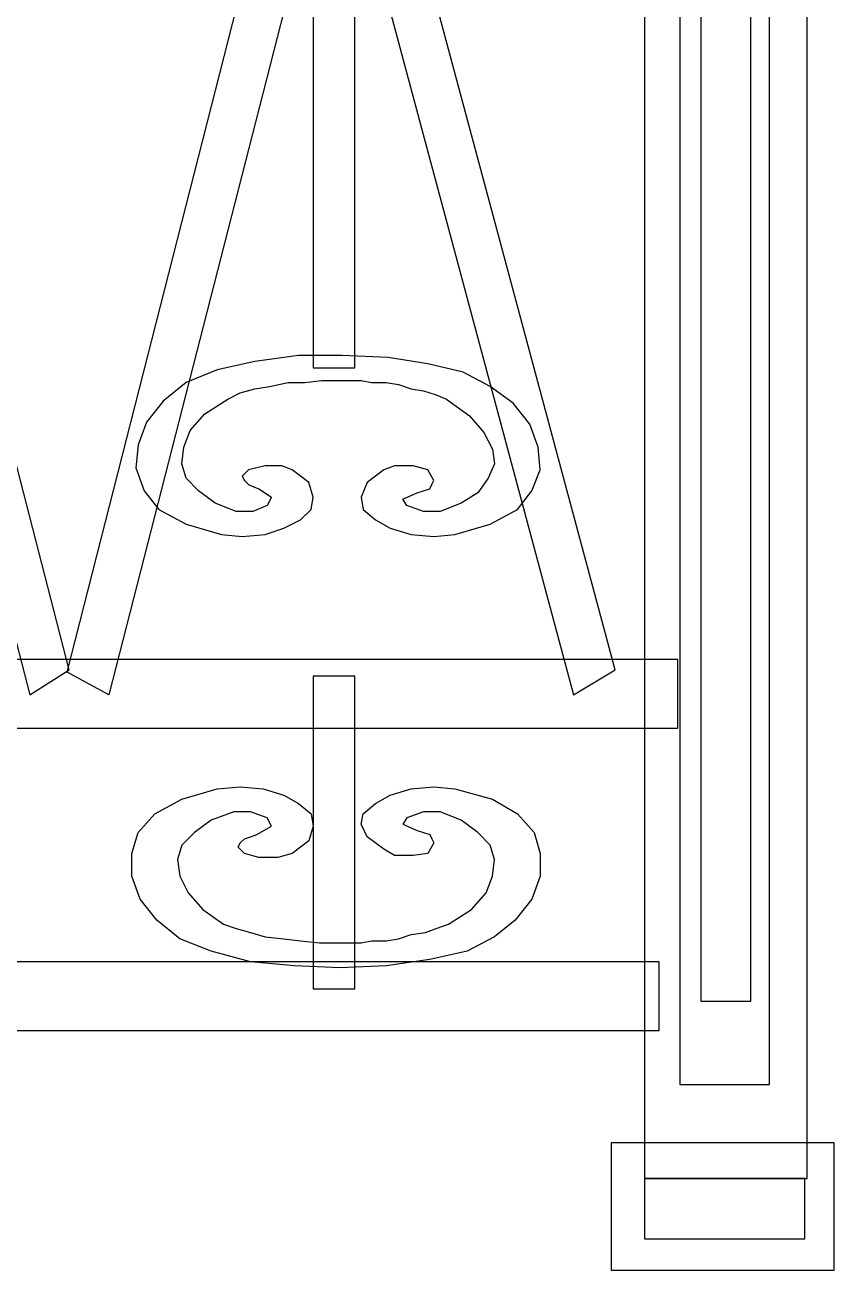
# Model space of a CAD drawing. Header units: centimetres. Extents: x -63 to 58, y -76 to 38.
# Drawn here: x 27.31 to 58.22, y -76.34 to -28.78 of the extents above; entities that cross this region are included whole.
import ezdxf

# ---------------------------------------------------------------- set-up
doc = ezdxf.new("R2010")
doc.units = ezdxf.units.CM
doc.header["$MEASUREMENT"] = 0
doc.layers.add('layer 1', color=7, linetype='Continuous')

msp = doc.modelspace()

# ---------------------------------------------------------------- linework, layer by layer
at = {"layer": 'layer 1', "color": 108}
for points, knots in [([(50.97342, 33.57757), (50.97342, 33.57757), (57.18149, 33.57757), (57.18149, 33.57757), (57.18149, 33.57757), (57.18149, 33.57757), (57.18149, -72.83518), (57.18149, -72.83518), (57.18149, -72.83518), (57.18149, -72.83518), (50.97342, -72.83518), (50.97342, -72.83518), (50.97342, -72.83518), (50.97342, -72.83518), (50.97342, 33.57757), (50.97342, 33.57757)], [0, 0, 0, 0, 0.25, 0.25, 0.25, 0.25, 0.5, 0.5, 0.5, 0.5, 0.75, 0.75, 0.75, 0.75, 1, 1, 1, 1]), ([(8.47199, 19.33084), (8.47199, 19.33084), (10.06381, 20.20634), (10.06381, 20.20634), (10.06381, 20.20634), (10.06381, 20.20634), (29.00639, -53.41505), (29.00639, -53.41505), (29.00639, -53.41505), (29.00639, -53.41505), (27.49417, -54.37014), (27.49417, -54.37014), (27.49417, -54.37014), (27.49417, -54.37014), (8.47199, 19.33084), (8.47199, 19.33084)], [0, 0, 0, 0, 0.25, 0.25, 0.25, 0.25, 0.5, 0.5, 0.5, 0.5, 0.75, 0.75, 0.75, 0.75, 1, 1, 1, 1]), ([(49.38161, 19.33084), (49.38161, 19.33084), (47.7102, 20.20634), (47.7102, 20.20634), (47.7102, 20.20634), (47.7102, 20.20634), (28.9268, -53.49464), (28.9268, -53.49464), (28.9268, -53.49464), (28.9268, -53.49464), (30.51861, -54.37014), (30.51861, -54.37014), (30.51861, -54.37014), (30.51861, -54.37014), (49.38161, 19.33084), (49.38161, 19.33084)], [0, 0, 0, 0, 0.25, 0.25, 0.25, 0.25, 0.5, 0.5, 0.5, 0.5, 0.75, 0.75, 0.75, 0.75, 1, 1, 1, 1]), ([(28.60844, 18.93289), (28.60844, 18.93289), (27.01662, 19.80839), (27.01662, 19.80839), (27.01662, 19.80839), (27.01662, 19.80839), (7.91486, -53.73341), (7.91486, -53.73341), (7.91486, -53.73341), (7.91486, -53.73341), (9.58626, -54.76809), (9.58626, -54.76809), (9.58626, -54.76809), (9.58626, -54.76809), (28.60844, 18.93289), (28.60844, 18.93289)], [0, 0, 0, 0, 0.25, 0.25, 0.25, 0.25, 0.5, 0.5, 0.5, 0.5, 0.75, 0.75, 0.75, 0.75, 1, 1, 1, 1]), ([(28.60844, 18.93289), (28.60844, 18.93289), (30.20025, 19.80839), (30.20025, 19.80839), (30.20025, 19.80839), (30.20025, 19.80839), (49.85915, -53.41505), (49.85915, -53.41505), (49.85915, -53.41505), (49.85915, -53.41505), (48.26734, -54.37014), (48.26734, -54.37014), (48.26734, -54.37014), (48.26734, -54.37014), (28.60844, 18.93289), (28.60844, 18.93289)], [0, 0, 0, 0, 0.25, 0.25, 0.25, 0.25, 0.5, 0.5, 0.5, 0.5, 0.75, 0.75, 0.75, 0.75, 1, 1, 1, 1]), ([(38.3185, -18.87269), (38.3185, -18.87269), (39.91031, -18.87269), (39.91031, -18.87269), (39.91031, -18.87269), (39.91031, -18.87269), (39.91031, -41.8744), (39.91031, -41.8744), (39.91031, -41.8744), (39.91031, -41.8744), (38.3185, -41.8744), (38.3185, -41.8744), (38.3185, -41.8744), (38.3185, -41.8744), (38.3185, -18.87269), (38.3185, -18.87269)], [0, 0, 0, 0, 0.25, 0.25, 0.25, 0.25, 0.5, 0.5, 0.5, 0.5, 0.75, 0.75, 0.75, 0.75, 1, 1, 1, 1]), ([(45.08371, -42.59071), (45.08371, -42.59071), (45.95921, -43.22744), (45.95921, -43.22744), (45.95921, -43.22744), (45.95921, -43.22744), (46.59593, -44.02335), (46.59593, -44.02335), (46.59593, -44.02335), (46.59593, -44.02335), (46.91429, -44.89884), (46.91429, -44.89884), (46.91429, -44.89884), (46.91429, -44.89884), (46.99388, -45.77434), (46.99388, -45.77434), (46.99388, -45.77434), (46.99388, -45.77434), (46.67552, -46.57025), (46.67552, -46.57025), (46.67552, -46.57025), (46.67552, -46.57025), (46.11839, -47.28656), (46.11839, -47.28656), (46.11839, -47.28656), (46.11839, -47.28656), (45.08371, -47.8437), (45.08371, -47.8437), (45.08371, -47.8437), (45.08371, -47.8437), (43.73067, -48.24165), (43.73067, -48.24165), (43.73067, -48.24165), (43.73067, -48.24165), (42.93476, -48.32124), (42.93476, -48.32124), (42.93476, -48.32124), (42.93476, -48.32124), (42.05926, -48.24165), (42.05926, -48.24165), (42.05926, -48.24165), (42.05926, -48.24165), (41.26336, -48.00288), (41.26336, -48.00288), (41.26336, -48.00288), (41.26336, -48.00288), (40.70622, -47.68452), (40.70622, -47.68452), (40.70622, -47.68452), (40.70622, -47.68452), (40.22868, -47.28656), (40.22868, -47.28656), (40.22868, -47.28656), (40.22868, -47.28656), (40.14909, -46.80902), (40.14909, -46.80902), (40.14909, -46.80902), (40.14909, -46.80902), (40.38786, -46.25189), (40.38786, -46.25189), (40.38786, -46.25189), (40.38786, -46.25189), (41.02458, -45.77434), (41.02458, -45.77434), (41.02458, -45.77434), (41.02458, -45.77434), (41.42254, -45.61516), (41.42254, -45.61516), (41.42254, -45.61516), (41.42254, -45.61516), (42.13885, -45.61516), (42.13885, -45.61516), (42.13885, -45.61516), (42.13885, -45.61516), (42.69599, -45.77434), (42.69599, -45.77434), (42.69599, -45.77434), (42.69599, -45.77434), (42.93476, -46.1723), (42.93476, -46.1723), (42.93476, -46.1723), (42.93476, -46.1723), (42.85517, -46.33148), (42.85517, -46.33148), (42.85517, -46.33148), (42.85517, -46.33148), (42.77558, -46.49066), (42.77558, -46.49066), (42.77558, -46.49066), (42.77558, -46.49066), (42.53681, -46.57025), (42.53681, -46.57025), (42.53681, -46.57025), (42.53681, -46.57025), (42.29803, -46.64984), (42.29803, -46.64984), (42.29803, -46.64984), (42.29803, -46.64984), (41.7409, -46.88861), (41.7409, -46.88861), (41.7409, -46.88861), (41.7409, -46.88861), (41.90008, -47.12738), (41.90008, -47.12738), (41.90008, -47.12738), (41.90008, -47.12738), (42.53681, -47.36616), (42.53681, -47.36616), (42.53681, -47.36616), (42.53681, -47.36616), (43.17353, -47.36616), (43.17353, -47.36616), (43.17353, -47.36616), (43.17353, -47.36616), (43.96944, -47.04779), (43.96944, -47.04779), (43.96944, -47.04779), (43.96944, -47.04779), (44.60616, -46.64984), (44.60616, -46.64984), (44.60616, -46.64984), (44.60616, -46.64984), (45.00412, -46.0927), (45.00412, -46.0927), (45.00412, -46.0927), (45.00412, -46.0927), (45.24289, -45.53557), (45.24289, -45.53557), (45.24289, -45.53557), (45.24289, -45.53557), (45.1633, -44.97843), (45.1633, -44.97843), (45.1633, -44.97843), (45.1633, -44.97843), (44.84494, -44.34171), (44.84494, -44.34171), (44.84494, -44.34171), (44.84494, -44.34171), (44.2878, -43.70498), (44.2878, -43.70498), (44.2878, -43.70498), (44.2878, -43.70498), (43.4123, -43.06826), (43.4123, -43.06826), (43.4123, -43.06826), (43.4123, -43.06826), (43.01435, -42.90908), (43.01435, -42.90908), (43.01435, -42.90908), (43.01435, -42.90908), (42.53681, -42.7499), (42.53681, -42.7499), (42.53681, -42.7499), (42.53681, -42.7499), (42.05926, -42.6703), (42.05926, -42.6703), (42.05926, -42.6703), (42.05926, -42.6703), (41.58172, -42.51112), (41.58172, -42.51112), (41.58172, -42.51112), (41.58172, -42.51112), (41.10417, -42.43153), (41.10417, -42.43153), (41.10417, -42.43153), (41.10417, -42.43153), (40.54704, -42.43153), (40.54704, -42.43153), (40.54704, -42.43153), (40.54704, -42.43153), (40.14909, -42.35194), (40.14909, -42.35194), (40.14909, -42.35194), (40.14909, -42.35194), (39.67154, -42.35194), (39.67154, -42.35194), (39.67154, -42.35194), (39.67154, -42.35194), (39.67154, -42.35194), (39.67154, -42.35194), (39.67154, -42.35194), (39.67154, -42.35194), (39.67154, -42.35194), (39.67154, -42.35194), (39.67154, -42.35194), (39.67154, -42.35194), (39.67154, -42.35194), (39.67154, -42.35194), (39.67154, -42.35194), (39.67154, -42.35194), (39.67154, -42.35194), (39.67154, -42.35194), (39.67154, -42.35194), (39.67154, -42.35194), (39.194, -42.35194), (39.194, -42.35194), (39.194, -42.35194), (39.194, -42.35194), (38.63686, -42.35194), (38.63686, -42.35194), (38.63686, -42.35194), (38.63686, -42.35194), (38.00014, -42.43153), (38.00014, -42.43153), (38.00014, -42.43153), (38.00014, -42.43153), (37.36341, -42.43153), (37.36341, -42.43153), (37.36341, -42.43153), (37.36341, -42.43153), (36.6471, -42.59071), (36.6471, -42.59071), (36.6471, -42.59071), (36.6471, -42.59071), (36.08996, -42.6703), (36.08996, -42.6703), (36.08996, -42.6703), (36.08996, -42.6703), (35.53283, -42.82949), (35.53283, -42.82949), (35.53283, -42.82949), (35.53283, -42.82949), (35.05528, -43.06826), (35.05528, -43.06826), (35.05528, -43.06826), (35.05528, -43.06826), (34.17978, -43.62539), (34.17978, -43.62539), (34.17978, -43.62539), (34.17978, -43.62539), (33.62265, -44.26212), (33.62265, -44.26212), (33.62265, -44.26212), (33.62265, -44.26212), (33.38388, -44.89884), (33.38388, -44.89884), (33.38388, -44.89884), (33.38388, -44.89884), (33.30429, -45.53557), (33.30429, -45.53557), (33.30429, -45.53557), (33.30429, -45.53557), (33.46347, -46.0927), (33.46347, -46.0927), (33.46347, -46.0927), (33.46347, -46.0927), (33.94101, -46.57025), (33.94101, -46.57025), (33.94101, -46.57025), (33.94101, -46.57025), (34.57774, -47.04779), (34.57774, -47.04779), (34.57774, -47.04779), (34.57774, -47.04779), (35.37364, -47.36616), (35.37364, -47.36616), (35.37364, -47.36616), (35.37364, -47.36616), (36.01037, -47.36616), (36.01037, -47.36616), (36.01037, -47.36616), (36.01037, -47.36616), (36.5675, -47.12738), (36.5675, -47.12738), (36.5675, -47.12738), (36.5675, -47.12738), (36.72669, -46.80902), (36.72669, -46.80902), (36.72669, -46.80902), (36.72669, -46.80902), (36.24914, -46.49066), (36.24914, -46.49066), (36.24914, -46.49066), (36.24914, -46.49066), (36.01037, -46.41107), (36.01037, -46.41107), (36.01037, -46.41107), (36.01037, -46.41107), (35.85119, -46.33148), (35.85119, -46.33148), (35.85119, -46.33148), (35.85119, -46.33148), (35.69201, -46.1723), (35.69201, -46.1723), (35.69201, -46.1723), (35.69201, -46.1723), (35.61242, -46.01311), (35.61242, -46.01311), (35.61242, -46.01311), (35.61242, -46.01311), (35.85119, -45.77434), (35.85119, -45.77434), (35.85119, -45.77434), (35.85119, -45.77434), (36.48791, -45.61516), (36.48791, -45.61516), (36.48791, -45.61516), (36.48791, -45.61516), (37.12464, -45.61516), (37.12464, -45.61516), (37.12464, -45.61516), (37.12464, -45.61516), (37.52259, -45.77434), (37.52259, -45.77434), (37.52259, -45.77434), (37.52259, -45.77434), (38.15932, -46.25189), (38.15932, -46.25189), (38.15932, -46.25189), (38.15932, -46.25189), (38.3185, -46.80902), (38.3185, -46.80902), (38.3185, -46.80902), (38.3185, -46.80902), (38.23891, -47.28656), (38.23891, -47.28656), (38.23891, -47.28656), (38.23891, -47.28656), (37.84096, -47.68452), (37.84096, -47.68452), (37.84096, -47.68452), (37.84096, -47.68452), (37.20423, -48.00288), (37.20423, -48.00288), (37.20423, -48.00288), (37.20423, -48.00288), (36.48791, -48.24165), (36.48791, -48.24165), (36.48791, -48.24165), (36.48791, -48.24165), (35.61242, -48.32124), (35.61242, -48.32124), (35.61242, -48.32124), (35.61242, -48.32124), (34.81651, -48.24165), (34.81651, -48.24165), (34.81651, -48.24165), (34.81651, -48.24165), (33.46347, -47.8437), (33.46347, -47.8437), (33.46347, -47.8437), (33.46347, -47.8437), (32.42879, -47.28656), (32.42879, -47.28656), (32.42879, -47.28656), (32.42879, -47.28656), (31.87165, -46.57025), (31.87165, -46.57025), (31.87165, -46.57025), (31.87165, -46.57025), (31.55329, -45.69475), (31.55329, -45.69475), (31.55329, -45.69475), (31.55329, -45.69475), (31.63288, -44.81925), (31.63288, -44.81925), (31.63288, -44.81925), (31.63288, -44.81925), (31.95124, -43.94376), (31.95124, -43.94376), (31.95124, -43.94376), (31.95124, -43.94376), (32.58797, -43.14785), (32.58797, -43.14785), (32.58797, -43.14785), (32.58797, -43.14785), (33.46347, -42.43153), (33.46347, -42.43153), (33.46347, -42.43153), (33.46347, -42.43153), (34.65733, -41.95399), (34.65733, -41.95399), (34.65733, -41.95399), (34.65733, -41.95399), (36.08996, -41.63563), (36.08996, -41.63563), (36.08996, -41.63563), (36.08996, -41.63563), (37.76137, -41.39685), (37.76137, -41.39685), (37.76137, -41.39685), (37.76137, -41.39685), (39.43277, -41.39685), (39.43277, -41.39685), (39.43277, -41.39685), (39.43277, -41.39685), (41.18376, -41.47644), (41.18376, -41.47644), (41.18376, -41.47644), (41.18376, -41.47644), (42.69599, -41.71522), (42.69599, -41.71522), (42.69599, -41.71522), (42.69599, -41.71522), (44.04903, -42.03358), (44.04903, -42.03358), (44.04903, -42.03358), (44.04903, -42.03358), (45.08371, -42.59071), (45.08371, -42.59071)], [0, 0, 0, 0, 0.01, 0.01, 0.01, 0.01, 0.02, 0.02, 0.02, 0.02, 0.03, 0.03, 0.03, 0.03, 0.04, 0.04, 0.04, 0.04, 0.05, 0.05, 0.05, 0.05, 0.06, 0.06, 0.06, 0.06, 0.07, 0.07, 0.07, 0.07, 0.08, 0.08, 0.08, 0.08, 0.09, 0.09, 0.09, 0.09, 0.1, 0.1, 0.1, 0.1, 0.11, 0.11, 0.11, 0.11, 0.12, 0.12, 0.12, 0.12, 0.13, 0.13, 0.13, 0.13, 0.14, 0.14, 0.14, 0.14, 0.15, 0.15, 0.15, 0.15, 0.16, 0.16, 0.16, 0.16, 0.17, 0.17, 0.17, 0.17, 0.18, 0.18, 0.18, 0.18, 0.19, 0.19, 0.19, 0.19, 0.2, 0.2, 0.2, 0.2, 0.21, 0.21, 0.21, 0.21, 0.22, 0.22, 0.22, 0.22, 0.23, 0.23, 0.23, 0.23, 0.24, 0.24, 0.24, 0.24, 0.25, 0.25, 0.25, 0.25, 0.26, 0.26, 0.26, 0.26, 0.27, 0.27, 0.27, 0.27, 0.28, 0.28, 0.28, 0.28, 0.29, 0.29, 0.29, 0.29, 0.3, 0.3, 0.3, 0.3, 0.31, 0.31, 0.31, 0.31, 0.32, 0.32, 0.32, 0.32, 0.33, 0.33, 0.33, 0.33, 0.34, 0.34, 0.34, 0.34, 0.35, 0.35, 0.35, 0.35, 0.36, 0.36, 0.36, 0.36, 0.37, 0.37, 0.37, 0.37, 0.38, 0.38, 0.38, 0.38, 0.39, 0.39, 0.39, 0.39, 0.4, 0.4, 0.4, 0.4, 0.41, 0.41, 0.41, 0.41, 0.42, 0.42, 0.42, 0.42, 0.43, 0.43, 0.43, 0.43, 0.44, 0.44, 0.44, 0.44, 0.45, 0.45, 0.45, 0.45, 0.46, 0.46, 0.46, 0.46, 0.47, 0.47, 0.47, 0.47, 0.48, 0.48, 0.48, 0.48, 0.49, 0.49, 0.49, 0.49, 0.5, 0.5, 0.5, 0.5, 0.51, 0.51, 0.51, 0.51, 0.52, 0.52, 0.52, 0.52, 0.53, 0.53, 0.53, 0.53, 0.54, 0.54, 0.54, 0.54, 0.55, 0.55, 0.55, 0.55, 0.56, 0.56, 0.56, 0.56, 0.57, 0.57, 0.57, 0.57, 0.58, 0.58, 0.58, 0.58, 0.59, 0.59, 0.59, 0.59, 0.6, 0.6, 0.6, 0.6, 0.61, 0.61, 0.61, 0.61, 0.62, 0.62, 0.62, 0.62, 0.63, 0.63, 0.63, 0.63, 0.64, 0.64, 0.64, 0.64, 0.65, 0.65, 0.65, 0.65, 0.66, 0.66, 0.66, 0.66, 0.67, 0.67, 0.67, 0.67, 0.68, 0.68, 0.68, 0.68, 0.69, 0.69, 0.69, 0.69, 0.7, 0.7, 0.7, 0.7, 0.71, 0.71, 0.71, 0.71, 0.72, 0.72, 0.72, 0.72, 0.73, 0.73, 0.73, 0.73, 0.74, 0.74, 0.74, 0.74, 0.75, 0.75, 0.75, 0.75, 0.76, 0.76, 0.76, 0.76, 0.77, 0.77, 0.77, 0.77, 0.78, 0.78, 0.78, 0.78, 0.79, 0.79, 0.79, 0.79, 0.8, 0.8, 0.8, 0.8, 0.81, 0.81, 0.81, 0.81, 0.82, 0.82, 0.82, 0.82, 0.83, 0.83, 0.83, 0.83, 0.84, 0.84, 0.84, 0.84, 0.85, 0.85, 0.85, 0.85, 0.86, 0.86, 0.86, 0.86, 0.87, 0.87, 0.87, 0.87, 0.88, 0.88, 0.88, 0.88, 0.89, 0.89, 0.89, 0.89, 0.9, 0.9, 0.9, 0.9, 0.91, 0.91, 0.91, 0.91, 0.92, 0.92, 0.92, 0.92, 0.93, 0.93, 0.93, 0.93, 0.94, 0.94, 0.94, 0.94, 0.95, 0.95, 0.95, 0.95, 0.96, 0.96, 0.96, 0.96, 0.97, 0.97, 0.97, 0.97, 0.98, 0.98, 0.98, 0.98, 0.99, 0.99, 0.99, 0.99, 1, 1, 1, 1]), ([(-55.6781, -53.01709), (-55.6781, -53.01709), (52.24687, -53.01709), (52.24687, -53.01709), (52.24687, -53.01709), (52.24687, -53.01709), (52.24687, -55.64359), (52.24687, -55.64359), (52.24687, -55.64359), (52.24687, -55.64359), (-55.6781, -55.64359), (-55.6781, -55.64359), (-55.6781, -55.64359), (-55.6781, -55.64359), (-55.6781, -53.01709), (-55.6781, -53.01709)], [0, 0, 0, 0, 0.25, 0.25, 0.25, 0.25, 0.5, 0.5, 0.5, 0.5, 0.75, 0.75, 0.75, 0.75, 1, 1, 1, 1]), ([(38.3185, -53.65382), (38.3185, -53.65382), (39.91031, -53.65382), (39.91031, -53.65382), (39.91031, -53.65382), (39.91031, -53.65382), (39.91031, -65.59242), (39.91031, -65.59242), (39.91031, -65.59242), (39.91031, -65.59242), (38.3185, -65.59242), (38.3185, -65.59242), (38.3185, -65.59242), (38.3185, -65.59242), (38.3185, -53.65382), (38.3185, -53.65382)], [0, 0, 0, 0, 0.25, 0.25, 0.25, 0.25, 0.5, 0.5, 0.5, 0.5, 0.75, 0.75, 0.75, 0.75, 1, 1, 1, 1]), ([(45.24289, -63.60266), (45.24289, -63.60266), (46.0388, -62.96593), (46.0388, -62.96593), (46.0388, -62.96593), (46.0388, -62.96593), (46.67552, -62.17002), (46.67552, -62.17002), (46.67552, -62.17002), (46.67552, -62.17002), (46.99388, -61.29453), (46.99388, -61.29453), (46.99388, -61.29453), (46.99388, -61.29453), (46.99388, -60.41903), (46.99388, -60.41903), (46.99388, -60.41903), (46.99388, -60.41903), (46.75511, -59.62312), (46.75511, -59.62312), (46.75511, -59.62312), (46.75511, -59.62312), (46.11839, -58.90681), (46.11839, -58.90681), (46.11839, -58.90681), (46.11839, -58.90681), (45.1633, -58.34967), (45.1633, -58.34967), (45.1633, -58.34967), (45.1633, -58.34967), (43.73067, -57.95172), (43.73067, -57.95172), (43.73067, -57.95172), (43.73067, -57.95172), (42.93476, -57.87213), (42.93476, -57.87213), (42.93476, -57.87213), (42.93476, -57.87213), (42.05926, -57.95172), (42.05926, -57.95172), (42.05926, -57.95172), (42.05926, -57.95172), (41.26336, -58.19049), (41.26336, -58.19049), (41.26336, -58.19049), (41.26336, -58.19049), (40.70622, -58.50885), (40.70622, -58.50885), (40.70622, -58.50885), (40.70622, -58.50885), (40.22868, -58.90681), (40.22868, -58.90681), (40.22868, -58.90681), (40.22868, -58.90681), (40.14909, -59.30476), (40.14909, -59.30476), (40.14909, -59.30476), (40.14909, -59.30476), (40.38786, -59.7823), (40.38786, -59.7823), (40.38786, -59.7823), (40.38786, -59.7823), (41.02458, -60.25985), (41.02458, -60.25985), (41.02458, -60.25985), (41.02458, -60.25985), (41.42254, -60.49862), (41.42254, -60.49862), (41.42254, -60.49862), (41.42254, -60.49862), (42.13885, -60.49862), (42.13885, -60.49862), (42.13885, -60.49862), (42.13885, -60.49862), (42.69599, -60.41903), (42.69599, -60.41903), (42.69599, -60.41903), (42.69599, -60.41903), (42.93476, -60.02107), (42.93476, -60.02107), (42.93476, -60.02107), (42.93476, -60.02107), (42.85517, -59.86189), (42.85517, -59.86189), (42.85517, -59.86189), (42.85517, -59.86189), (42.77558, -59.70271), (42.77558, -59.70271), (42.77558, -59.70271), (42.77558, -59.70271), (42.53681, -59.62312), (42.53681, -59.62312), (42.53681, -59.62312), (42.53681, -59.62312), (42.29803, -59.54353), (42.29803, -59.54353), (42.29803, -59.54353), (42.29803, -59.54353), (41.7409, -59.30476), (41.7409, -59.30476), (41.7409, -59.30476), (41.7409, -59.30476), (41.90008, -59.06599), (41.90008, -59.06599), (41.90008, -59.06599), (41.90008, -59.06599), (42.53681, -58.82721), (42.53681, -58.82721), (42.53681, -58.82721), (42.53681, -58.82721), (43.17353, -58.82721), (43.17353, -58.82721), (43.17353, -58.82721), (43.17353, -58.82721), (43.96944, -59.14558), (43.96944, -59.14558), (43.96944, -59.14558), (43.96944, -59.14558), (44.60616, -59.62312), (44.60616, -59.62312), (44.60616, -59.62312), (44.60616, -59.62312), (45.08371, -60.10067), (45.08371, -60.10067), (45.08371, -60.10067), (45.08371, -60.10067), (45.24289, -60.6578), (45.24289, -60.6578), (45.24289, -60.6578), (45.24289, -60.6578), (45.1633, -61.29453), (45.1633, -61.29453), (45.1633, -61.29453), (45.1633, -61.29453), (44.92453, -61.93125), (44.92453, -61.93125), (44.92453, -61.93125), (44.92453, -61.93125), (44.36739, -62.56798), (44.36739, -62.56798), (44.36739, -62.56798), (44.36739, -62.56798), (43.49189, -63.12511), (43.49189, -63.12511), (43.49189, -63.12511), (43.49189, -63.12511), (43.01435, -63.28429), (43.01435, -63.28429), (43.01435, -63.28429), (43.01435, -63.28429), (42.6164, -63.44347), (42.6164, -63.44347), (42.6164, -63.44347), (42.6164, -63.44347), (42.05926, -63.52306), (42.05926, -63.52306), (42.05926, -63.52306), (42.05926, -63.52306), (41.58172, -63.68225), (41.58172, -63.68225), (41.58172, -63.68225), (41.58172, -63.68225), (41.10417, -63.76184), (41.10417, -63.76184), (41.10417, -63.76184), (41.10417, -63.76184), (40.54704, -63.76184), (40.54704, -63.76184), (40.54704, -63.76184), (40.54704, -63.76184), (40.14909, -63.84143), (40.14909, -63.84143), (40.14909, -63.84143), (40.14909, -63.84143), (39.67154, -63.84143), (39.67154, -63.84143), (39.67154, -63.84143), (39.67154, -63.84143), (39.67154, -63.84143), (39.67154, -63.84143), (39.67154, -63.84143), (39.67154, -63.84143), (39.67154, -63.84143), (39.67154, -63.84143), (39.67154, -63.84143), (39.67154, -63.84143), (39.67154, -63.84143), (39.67154, -63.84143), (39.67154, -63.84143), (39.67154, -63.84143), (39.67154, -63.84143), (39.67154, -63.84143), (39.67154, -63.84143), (39.67154, -63.84143), (39.11441, -63.84143), (39.11441, -63.84143), (39.11441, -63.84143), (39.11441, -63.84143), (38.55727, -63.84143), (38.55727, -63.84143), (38.55727, -63.84143), (38.55727, -63.84143), (37.84096, -63.76184), (37.84096, -63.76184), (37.84096, -63.76184), (37.84096, -63.76184), (37.20423, -63.68225), (37.20423, -63.68225), (37.20423, -63.68225), (37.20423, -63.68225), (36.48791, -63.60266), (36.48791, -63.60266), (36.48791, -63.60266), (36.48791, -63.60266), (35.93078, -63.44347), (35.93078, -63.44347), (35.93078, -63.44347), (35.93078, -63.44347), (35.37364, -63.28429), (35.37364, -63.28429), (35.37364, -63.28429), (35.37364, -63.28429), (34.8961, -63.12511), (34.8961, -63.12511), (34.8961, -63.12511), (34.8961, -63.12511), (34.10019, -62.56798), (34.10019, -62.56798), (34.10019, -62.56798), (34.10019, -62.56798), (33.54306, -61.93125), (33.54306, -61.93125), (33.54306, -61.93125), (33.54306, -61.93125), (33.2247, -61.29453), (33.2247, -61.29453), (33.2247, -61.29453), (33.2247, -61.29453), (33.14511, -60.6578), (33.14511, -60.6578), (33.14511, -60.6578), (33.14511, -60.6578), (33.30429, -60.10067), (33.30429, -60.10067), (33.30429, -60.10067), (33.30429, -60.10067), (33.78183, -59.62312), (33.78183, -59.62312), (33.78183, -59.62312), (33.78183, -59.62312), (34.41856, -59.14558), (34.41856, -59.14558), (34.41856, -59.14558), (34.41856, -59.14558), (35.29405, -58.82721), (35.29405, -58.82721), (35.29405, -58.82721), (35.29405, -58.82721), (35.93078, -58.82721), (35.93078, -58.82721), (35.93078, -58.82721), (35.93078, -58.82721), (36.5675, -59.06599), (36.5675, -59.06599), (36.5675, -59.06599), (36.5675, -59.06599), (36.72669, -59.38435), (36.72669, -59.38435), (36.72669, -59.38435), (36.72669, -59.38435), (36.16955, -59.70271), (36.16955, -59.70271), (36.16955, -59.70271), (36.16955, -59.70271), (35.93078, -59.7823), (35.93078, -59.7823), (35.93078, -59.7823), (35.93078, -59.7823), (35.69201, -59.86189), (35.69201, -59.86189), (35.69201, -59.86189), (35.69201, -59.86189), (35.53283, -60.02107), (35.53283, -60.02107), (35.53283, -60.02107), (35.53283, -60.02107), (35.45324, -60.18026), (35.45324, -60.18026), (35.45324, -60.18026), (35.45324, -60.18026), (35.69201, -60.41903), (35.69201, -60.41903), (35.69201, -60.41903), (35.69201, -60.41903), (36.24914, -60.57821), (36.24914, -60.57821), (36.24914, -60.57821), (36.24914, -60.57821), (36.96546, -60.57821), (36.96546, -60.57821), (36.96546, -60.57821), (36.96546, -60.57821), (37.52259, -60.41903), (37.52259, -60.41903), (37.52259, -60.41903), (37.52259, -60.41903), (38.15932, -59.94148), (38.15932, -59.94148), (38.15932, -59.94148), (38.15932, -59.94148), (38.3185, -59.38435), (38.3185, -59.38435), (38.3185, -59.38435), (38.3185, -59.38435), (38.23891, -58.90681), (38.23891, -58.90681), (38.23891, -58.90681), (38.23891, -58.90681), (37.76137, -58.50885), (37.76137, -58.50885), (37.76137, -58.50885), (37.76137, -58.50885), (37.20423, -58.19049), (37.20423, -58.19049), (37.20423, -58.19049), (37.20423, -58.19049), (36.40832, -57.95172), (36.40832, -57.95172), (36.40832, -57.95172), (36.40832, -57.95172), (35.53283, -57.87213), (35.53283, -57.87213), (35.53283, -57.87213), (35.53283, -57.87213), (34.65733, -57.95172), (34.65733, -57.95172), (34.65733, -57.95172), (34.65733, -57.95172), (33.30429, -58.34967), (33.30429, -58.34967), (33.30429, -58.34967), (33.30429, -58.34967), (32.26961, -58.90681), (32.26961, -58.90681), (32.26961, -58.90681), (32.26961, -58.90681), (31.63288, -59.62312), (31.63288, -59.62312), (31.63288, -59.62312), (31.63288, -59.62312), (31.39411, -60.41903), (31.39411, -60.41903), (31.39411, -60.41903), (31.39411, -60.41903), (31.39411, -61.29453), (31.39411, -61.29453), (31.39411, -61.29453), (31.39411, -61.29453), (31.71247, -62.17002), (31.71247, -62.17002), (31.71247, -62.17002), (31.71247, -62.17002), (32.3492, -62.96593), (32.3492, -62.96593), (32.3492, -62.96593), (32.3492, -62.96593), (33.2247, -63.68225), (33.2247, -63.68225), (33.2247, -63.68225), (33.2247, -63.68225), (34.41856, -64.15979), (34.41856, -64.15979), (34.41856, -64.15979), (34.41856, -64.15979), (35.93078, -64.55774), (35.93078, -64.55774), (35.93078, -64.55774), (35.93078, -64.55774), (37.60218, -64.71693), (37.60218, -64.71693), (37.60218, -64.71693), (37.60218, -64.71693), (39.35318, -64.79652), (39.35318, -64.79652), (39.35318, -64.79652), (39.35318, -64.79652), (41.10417, -64.71693), (41.10417, -64.71693), (41.10417, -64.71693), (41.10417, -64.71693), (42.77558, -64.47815), (42.77558, -64.47815), (42.77558, -64.47815), (42.77558, -64.47815), (44.20821, -64.15979), (44.20821, -64.15979), (44.20821, -64.15979), (44.20821, -64.15979), (45.24289, -63.60266), (45.24289, -63.60266)], [0, 0, 0, 0, 0.01, 0.01, 0.01, 0.01, 0.02, 0.02, 0.02, 0.02, 0.03, 0.03, 0.03, 0.03, 0.04, 0.04, 0.04, 0.04, 0.05, 0.05, 0.05, 0.05, 0.06, 0.06, 0.06, 0.06, 0.07, 0.07, 0.07, 0.07, 0.08, 0.08, 0.08, 0.08, 0.09, 0.09, 0.09, 0.09, 0.1, 0.1, 0.1, 0.1, 0.11, 0.11, 0.11, 0.11, 0.12, 0.12, 0.12, 0.12, 0.13, 0.13, 0.13, 0.13, 0.14, 0.14, 0.14, 0.14, 0.15, 0.15, 0.15, 0.15, 0.16, 0.16, 0.16, 0.16, 0.17, 0.17, 0.17, 0.17, 0.18, 0.18, 0.18, 0.18, 0.19, 0.19, 0.19, 0.19, 0.2, 0.2, 0.2, 0.2, 0.21, 0.21, 0.21, 0.21, 0.22, 0.22, 0.22, 0.22, 0.23, 0.23, 0.23, 0.23, 0.24, 0.24, 0.24, 0.24, 0.25, 0.25, 0.25, 0.25, 0.26, 0.26, 0.26, 0.26, 0.27, 0.27, 0.27, 0.27, 0.28, 0.28, 0.28, 0.28, 0.29, 0.29, 0.29, 0.29, 0.3, 0.3, 0.3, 0.3, 0.31, 0.31, 0.31, 0.31, 0.32, 0.32, 0.32, 0.32, 0.33, 0.33, 0.33, 0.33, 0.34, 0.34, 0.34, 0.34, 0.35, 0.35, 0.35, 0.35, 0.36, 0.36, 0.36, 0.36, 0.37, 0.37, 0.37, 0.37, 0.38, 0.38, 0.38, 0.38, 0.39, 0.39, 0.39, 0.39, 0.4, 0.4, 0.4, 0.4, 0.41, 0.41, 0.41, 0.41, 0.42, 0.42, 0.42, 0.42, 0.43, 0.43, 0.43, 0.43, 0.44, 0.44, 0.44, 0.44, 0.45, 0.45, 0.45, 0.45, 0.46, 0.46, 0.46, 0.46, 0.47, 0.47, 0.47, 0.47, 0.48, 0.48, 0.48, 0.48, 0.49, 0.49, 0.49, 0.49, 0.5, 0.5, 0.5, 0.5, 0.51, 0.51, 0.51, 0.51, 0.52, 0.52, 0.52, 0.52, 0.53, 0.53, 0.53, 0.53, 0.54, 0.54, 0.54, 0.54, 0.55, 0.55, 0.55, 0.55, 0.56, 0.56, 0.56, 0.56, 0.57, 0.57, 0.57, 0.57, 0.58, 0.58, 0.58, 0.58, 0.59, 0.59, 0.59, 0.59, 0.6, 0.6, 0.6, 0.6, 0.61, 0.61, 0.61, 0.61, 0.62, 0.62, 0.62, 0.62, 0.63, 0.63, 0.63, 0.63, 0.64, 0.64, 0.64, 0.64, 0.65, 0.65, 0.65, 0.65, 0.66, 0.66, 0.66, 0.66, 0.67, 0.67, 0.67, 0.67, 0.68, 0.68, 0.68, 0.68, 0.69, 0.69, 0.69, 0.69, 0.7, 0.7, 0.7, 0.7, 0.71, 0.71, 0.71, 0.71, 0.72, 0.72, 0.72, 0.72, 0.73, 0.73, 0.73, 0.73, 0.74, 0.74, 0.74, 0.74, 0.75, 0.75, 0.75, 0.75, 0.76, 0.76, 0.76, 0.76, 0.77, 0.77, 0.77, 0.77, 0.78, 0.78, 0.78, 0.78, 0.79, 0.79, 0.79, 0.79, 0.8, 0.8, 0.8, 0.8, 0.81, 0.81, 0.81, 0.81, 0.82, 0.82, 0.82, 0.82, 0.83, 0.83, 0.83, 0.83, 0.84, 0.84, 0.84, 0.84, 0.85, 0.85, 0.85, 0.85, 0.86, 0.86, 0.86, 0.86, 0.87, 0.87, 0.87, 0.87, 0.88, 0.88, 0.88, 0.88, 0.89, 0.89, 0.89, 0.89, 0.9, 0.9, 0.9, 0.9, 0.91, 0.91, 0.91, 0.91, 0.92, 0.92, 0.92, 0.92, 0.93, 0.93, 0.93, 0.93, 0.94, 0.94, 0.94, 0.94, 0.95, 0.95, 0.95, 0.95, 0.96, 0.96, 0.96, 0.96, 0.97, 0.97, 0.97, 0.97, 0.98, 0.98, 0.98, 0.98, 0.99, 0.99, 0.99, 0.99, 1, 1, 1, 1]), ([(-55.51892, -64.55774), (-55.51892, -64.55774), (51.53055, -64.55774), (51.53055, -64.55774), (51.53055, -64.55774), (51.53055, -64.55774), (51.53055, -67.18424), (51.53055, -67.18424), (51.53055, -67.18424), (51.53055, -67.18424), (-55.51892, -67.18424), (-55.51892, -67.18424), (-55.51892, -67.18424), (-55.51892, -67.18424), (-55.51892, -64.55774), (-55.51892, -64.55774)], [0, 0, 0, 0, 0.25, 0.25, 0.25, 0.25, 0.5, 0.5, 0.5, 0.5, 0.75, 0.75, 0.75, 0.75, 1, 1, 1, 1]), ([(49.69997, -71.48213), (49.69997, -71.48213), (58.21617, -71.48213), (58.21617, -71.48213), (58.21617, -71.48213), (58.21617, -71.48213), (58.21617, -76.33717), (58.21617, -76.33717), (58.21617, -76.33717), (58.21617, -76.33717), (49.69997, -76.33717), (49.69997, -76.33717), (49.69997, -76.33717), (49.69997, -76.33717), (49.69997, -71.48213), (49.69997, -71.48213)], [0, 0, 0, 0, 0.25, 0.25, 0.25, 0.25, 0.5, 0.5, 0.5, 0.5, 0.75, 0.75, 0.75, 0.75, 1, 1, 1, 1])]:
    msp.add_open_spline(points, degree=3, knots=knots, dxfattribs=at)
at = {"layer": 'layer 1', "color": 252}
msp.add_open_spline([(52.32646, 29.51845), (52.32646, 29.51845), (55.74886, 29.51845), (55.74886, 29.51845), (55.74886, 29.51845), (55.74886, 29.51845), (55.74886, -69.25359), (55.74886, -69.25359), (55.74886, -69.25359), (55.74886, -69.25359), (52.32646, -69.25359), (52.32646, -69.25359), (52.32646, -69.25359), (52.32646, -69.25359), (52.32646, 29.51845), (52.32646, 29.51845)], degree=3, knots=[0, 0, 0, 0, 0.25, 0.25, 0.25, 0.25, 0.5, 0.5, 0.5, 0.5, 0.75, 0.75, 0.75, 0.75, 1, 1, 1, 1], dxfattribs=at)
at = {"layer": 'layer 1', "color": 253}
for points in [[(53.12237, 26.57359), (53.12237, 26.57359), (55.03254, 26.57359), (55.03254, 26.57359), (55.03254, 26.57359), (55.03254, 26.57359), (55.03254, -66.06997), (55.03254, -66.06997), (55.03254, -66.06997), (55.03254, -66.06997), (53.12237, -66.06997), (53.12237, -66.06997), (53.12237, -66.06997), (53.12237, -66.06997), (53.12237, 26.57359), (53.12237, 26.57359)], [(50.97342, -72.83518), (50.97342, -72.83518), (57.1019, -72.83518), (57.1019, -72.83518), (57.1019, -72.83518), (57.1019, -72.83518), (57.1019, -75.14331), (57.1019, -75.14331), (57.1019, -75.14331), (57.1019, -75.14331), (50.97342, -75.14331), (50.97342, -75.14331), (50.97342, -75.14331), (50.97342, -75.14331), (50.97342, -72.83518), (50.97342, -72.83518)]]:
    msp.add_open_spline(points, degree=3, knots=[0, 0, 0, 0, 0.25, 0.25, 0.25, 0.25, 0.5, 0.5, 0.5, 0.5, 0.75, 0.75, 0.75, 0.75, 1, 1, 1, 1], dxfattribs=at)

doc.saveas('drawing.dxf')
